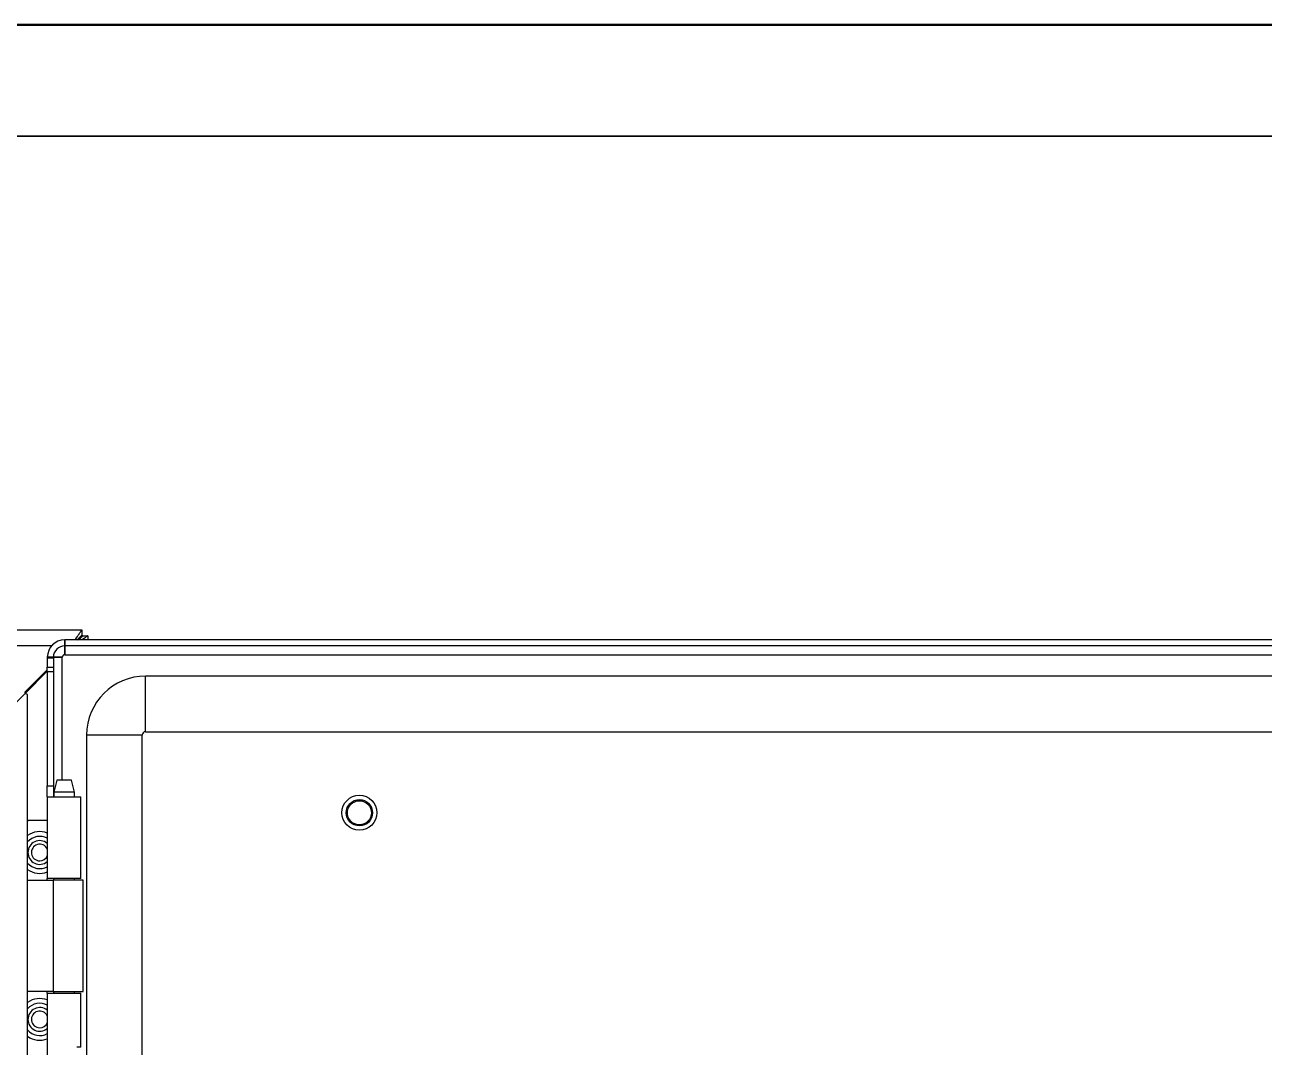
# Model space of a CAD drawing. Header units: millimetres. Extents: x 0 to 279, y 0 to 216.
# Drawn here: x 140.5 to 211.2, y 157.6 to 215.9 of the extents above; entities that cross this region are included whole.
import ezdxf

# ---------------------------------------------------------------- set-up
doc = ezdxf.new("R2010")
doc.units = ezdxf.units.MM
doc.layers.add('PAGE_BORDER', color=7, linetype='Continuous')

msp = doc.modelspace()

# ---------------------------------------------------------------- linework, layer by layer
at = {"color": 7, "linetype": 'Continuous', "lineweight": 50}
msp.add_line((0, 215.9), (279.4, 215.9), dxfattribs=at)
at = {"color": 7, "linetype": 'Continuous', "lineweight": 25}
for p, q in [((42.825, 181.363), (143.751, 181.363)), ((143.751, 181.363), (143.751, 181.071)), ((142.774, 180.455), (142.774, 180.805)), ((142.775, 180.805), (142.775, 180.455)), ((234.881, 180.805), (142.775, 180.805)), ((234.881, 180.455), (142.775, 180.455)), ((142.775, 179.947), (142.775, 180.455)), ((143.796, 181.026), (144.088, 181.026)), ((144.088, 181.026), (144.088, 180.805)), ((142.126, 179.808), (141.777, 179.808)), ((141.777, 179.807), (141.777, 179.744)), ((141.777, 179.807), (142.126, 179.807)), ((142.126, 179.744), (141.777, 179.744)), ((141.777, 179.744), (141.777, 179.249)), ((142.126, 179.744), (142.126, 179.807)), ((142.126, 179.807), (142.634, 179.807)), ((142.126, 179.744), (142.126, 179.249)), ((142.488, 179.808), (142.487, 179.807)), ((142.577, 179.807), (142.578, 179.808)), ((142.634, 179.808), (142.634, 179.807)), ((142.775, 180.094), (142.774, 180.094)), ((142.774, 180.004), (142.775, 180.005)), ((142.775, 179.947), (142.774, 179.947)), ((141.777, 179.097), (140.467, 177.787)), ((140.512, 177.742), (141.777, 179.007)), ((141.777, 179.249), (142.126, 179.249)), ((141.777, 178.974), (141.777, 179.249)), ((142.126, 178.974), (141.777, 178.974)), ((141.777, 178.974), (141.777, 172.473)), ((142.126, 179.249), (142.126, 178.974)), ((142.126, 178.974), (142.126, 172.473)), ((236.978, 178.731), (147.389, 178.731)), ((147.389, 175.556), (147.389, 178.731)), ((140.512, 177.742), (139.669, 176.899)), ((140.647, 177.686), (140.512, 177.742)), ((140.647, 58.041), (140.647, 177.686)), ((147.389, 175.556), (236.978, 175.556)), ((147.19, 175.358), (144.015, 175.358)), ((144.015, 175.358), (144.015, 60.369)), ((147.19, 60.369), (147.19, 175.358)), ((142.323, 172.791), (142.142, 172.115)), ((143.149, 172.791), (142.323, 172.791)), ((143.33, 172.115), (143.149, 172.791)), ((141.777, 172.473), (142.126, 172.473)), ((141.777, 171.838), (141.777, 172.473)), ((142.126, 172.473), (142.126, 171.838)), ((142.142, 172.115), (142.142, 171.838)), ((142.582, 172.115), (142.142, 172.115)), ((143.33, 172.115), (142.582, 172.115)), ((143.33, 171.838), (143.33, 172.115)), ((141.777, 171.838), (143.695, 171.838)), ((141.777, 171.838), (141.777, 167.171)), ((143.695, 167.171), (143.695, 171.838)), ((140.659, 170.505), (141.777, 170.505)), ((140.647, 167.076), (142.111, 167.076)), ((143.695, 167.171), (141.777, 167.171)), ((141.777, 167.11), (141.777, 167.171)), ((143.825, 167.076), (142.111, 167.076)), ((142.111, 167.076), (142.111, 160.726)), ((142.126, 167.171), (142.126, 167.083)), ((142.126, 167.083), (142.126, 167.067)), ((142.142, 167.171), (142.142, 167.076)), ((143.33, 167.076), (143.33, 167.171)), ((143.825, 160.726), (143.825, 167.076)), ((142.111, 160.726), (140.647, 160.726)), ((141.777, 160.692), (141.777, 160.726)), ((141.777, 160.631), (141.777, 160.692)), ((141.777, 160.631), (143.695, 160.631)), ((141.777, 160.631), (141.777, 155.963)), ((142.111, 160.726), (143.825, 160.726)), ((142.126, 160.718), (142.126, 160.631)), ((142.142, 160.726), (142.142, 160.631)), ((143.33, 160.631), (143.33, 160.726)), ((143.695, 157.551), (143.695, 160.631)), ((143.695, 157.551), (143.455, 157.551))]:
    msp.add_line(p, q, dxfattribs=at)
at = {"color": 8, "linetype": 'Continuous', "lineweight": 25}
for p, q in [((43.429, 180.468), (142.027, 180.468)), ((142.774, 180.468), (142.775, 180.468)), ((142.634, 172.791), (142.634, 179.807)), ((142.775, 179.947), (234.881, 179.947))]:
    msp.add_line(p, q, dxfattribs=at)
at = {"color": 7, "linetype": 'Continuous', "lineweight": 25, "flags": 128}
msp.add_lwpolyline([(140.659, 170.505), (140.655, 170.455), (140.647, 170.426)], dxfattribs=at)
at = {"color": 7, "linetype": 'Continuous', "lineweight": 25}
for radius in [1, 0.75, 0.687]:
    msp.add_circle((159.589, 170.93), radius, dxfattribs=at)
for centre, radius, start, end in [((142.774, 179.808), 0.997, 90, 180), ((142.774, 179.808), 0.648, 90, 180), ((147.389, 175.358), 3.373, 90, 180), ((147.389, 175.358), 0.198, 90, 180), ((141.345, 168.663), 1.191, 68.73594, 125.92082), ((141.345, 168.663), 0.921, 62.03283, 139.34275), ((141.345, 168.663), 0.676, 50.32012, 180), ((141.345, 168.663), 0.475, 24.62524, 270), ((141.345, 168.663), 0.676, 180, 309.67988), ((141.345, 168.663), 0.475, 270, 335.37476), ((141.345, 168.663), 0.921, 220.65725, 297.96717), ((141.345, 168.663), 1.191, 234.07918, 291.26406), ((141.345, 159.138), 1.191, 68.73594, 125.92082), ((141.345, 159.138), 0.921, 62.03283, 139.34275), ((141.345, 159.138), 0.676, 50.32012, 180), ((141.345, 159.138), 0.475, 24.62524, 270), ((141.345, 159.138), 0.921, 220.65725, 297.96717), ((141.345, 159.138), 0.676, 180, 309.67988), ((141.345, 159.138), 0.475, 270, 335.37476), ((141.345, 159.138), 1.191, 234.07918, 291.26406)]:
    msp.add_arc(centre, radius, start, end, dxfattribs=at)
for points, knots in [([(143.375, 180.805), (143.379, 180.81), (143.461, 180.932), (143.581, 181.111), (143.705, 181.294), (143.748, 181.358), (143.751, 181.362), (143.751, 181.363)], [0, 0, 0, 0, 0.017706, 0.394846, 0.656666, 0.919795, 1, 1, 1, 1]), ([(142.774, 180.455), (142.774, 180.45), (142.774, 180.439), (142.774, 180.351), (142.774, 180.222), (142.774, 180.079), (142.774, 179.985), (142.774, 179.947)], [0, 0, 0, 0, 0.214694, 0.429388, 0.644082, 0.858775, 1, 1, 1, 1]), ([(143.465, 180.785), (143.509, 180.829), (143.598, 180.917), (143.691, 181.011), (143.744, 181.064), (143.749, 181.069), (143.751, 181.071)], [0, 0, 0, 0, 0.298521, 0.594867, 0.830847, 1, 1, 1, 1]), ([(143.539, 180.805), (143.547, 180.812), (143.566, 180.828), (143.594, 180.852), (143.622, 180.876), (143.647, 180.898), (143.672, 180.92), (143.694, 180.938), (143.713, 180.955), (143.729, 180.968), (143.744, 180.981), (143.756, 180.992), (143.767, 181.001), (143.775, 181.008), (143.783, 181.015), (143.788, 181.019), (143.792, 181.023), (143.794, 181.025), (143.796, 181.026), (143.796, 181.026), (143.796, 181.026)], [0, 0, 0, 0, 0.068723, 0.151249, 0.223879, 0.296915, 0.371356, 0.446354, 0.501813, 0.557572, 0.614388, 0.671626, 0.716931, 0.762508, 0.80901, 0.855866, 0.891428, 0.927169, 0.963483, 1, 1, 1, 1]), ([(143.796, 181.026), (143.796, 181.026), (143.796, 181.026), (143.79, 181.02), (143.778, 181.008), (143.758, 180.988), (143.737, 180.967), (143.716, 180.946), (143.693, 180.923), (143.662, 180.892), (143.623, 180.853), (143.59, 180.82), (143.575, 180.805)], [0, 0, 0, 0, 0.067147, 0.134872, 0.262821, 0.393401, 0.474758, 0.556749, 0.640501, 0.724765, 0.871224, 1, 1, 1, 1]), ([(144.088, 181.026), (144.087, 181.025), (144.084, 181.024), (144.069, 181.013), (144.054, 181.003), (144.034, 180.99), (144.01, 180.974), (143.983, 180.955), (143.951, 180.934), (143.916, 180.911), (143.877, 180.884), (143.833, 180.854), (143.793, 180.828), (143.768, 180.81), (143.759, 180.805)], [0, 0, 0, 0, 0.15212, 0.228234, 0.304878, 0.382309, 0.46079, 0.538901, 0.617919, 0.697376, 0.777704, 0.866389, 0.955565, 1, 1, 1, 1]), ([(142.634, 179.808), (142.6, 179.808), (142.509, 179.808), (142.368, 179.808), (142.237, 179.808), (142.145, 179.808), (142.133, 179.808), (142.126, 179.808)], [0, 0, 0, 0, 0.128547, 0.343267, 0.557987, 0.772707, 1, 1, 1, 1]), ([(142.774, 179.947), (142.756, 179.945), (142.729, 179.943), (142.697, 179.925), (142.674, 179.907), (142.656, 179.885), (142.639, 179.852), (142.636, 179.825), (142.634, 179.808)], [0, 0, 0, 0, 0.239443, 0.370028, 0.5, 0.630585, 0.760557, 1, 1, 1, 1]), ([(141.777, 167.076), (141.777, 167.084), (141.777, 167.097), (141.777, 167.107), (141.777, 167.11)], [0, 0, 0, 0, 0.660298, 1, 1, 1, 1])]:
    msp.add_open_spline(points, degree=3, knots=knots, dxfattribs=at)
at = {"layer": 'PAGE_BORDER', "lineweight": 35}
msp.add_line((6.35, 209.55), (273.05, 209.55), dxfattribs=at)

doc.saveas('drawing.dxf')
